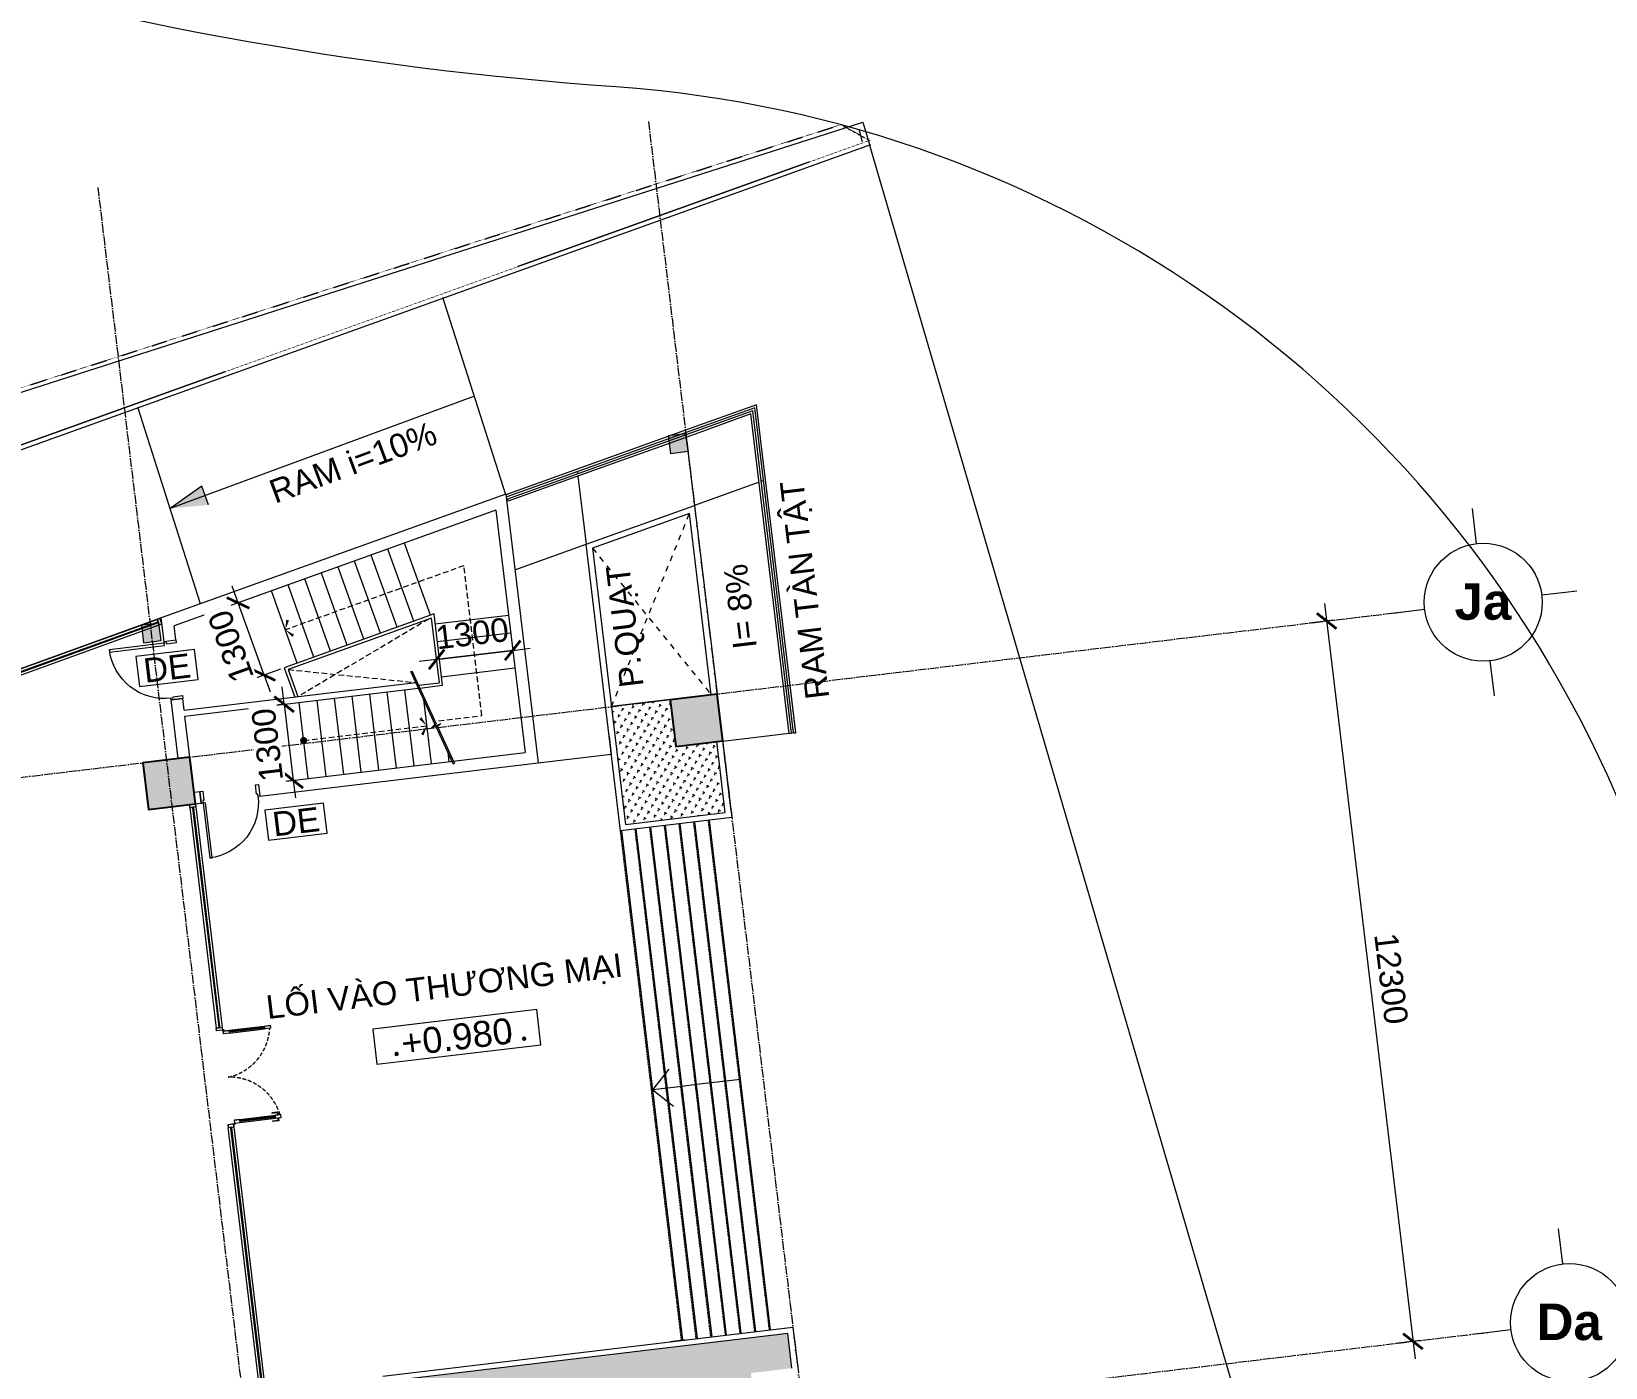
# Model space of a CAD drawing. Header units: millimetres. Extents: x -55734 to 162275, y 47779 to 197208.
# Drawn here: x 82886 to 109566, y 93796 to 116448 of the extents above; entities that cross this region are included whole.
import ezdxf
from ezdxf.enums import TextEntityAlignment as Align

# ---------------------------------------------------------------- set-up
doc = ezdxf.new("R2010")
doc.units = ezdxf.units.MM
for name, pattern in [('Dash', [6.35, 3.175, -3.175]), ('gf$0$Dash', [6, 3, -3]), ('Grid Line', [4.2, 3, -0.6, 0, -0.6]), ('HIDDEN2', [4.7625, 3.175, -1.5875]), ('HIDDENX2', [0.75, 0.5, -0.25]), ('Overhead 1_16_', [2.579687, 1.5875, -0.992188])]:
    doc.linetypes.add(name, pattern=pattern)
for name, color, linetype, lineweight in [('A-DETL-GENF-HDLN', 161, 'Dash', 5), ('A-DETL-THIN', 151, 'Continuous', 5), ('A-FLOR-PATT', 8, 'Continuous', 9), ('CHU', 181, 'Continuous', 5), ('CUA', 31, 'Continuous', 9), ('DIM', 1, 'Continuous', 5), ('G-ANNO-DIMS', 111, 'Continuous', 5), ('HATCH-1', 8, 'Continuous', 5), ('KH', 6, 'Continuous', 5), ('KI-HIEU-1', 151, 'Continuous', 9), ('NET THAY 1', 41, 'Continuous', 5), ('NET THAY 2', 55, 'Continuous', 5), ('NET-CAT', 3, 'Continuous', 15), ('NET-THAY', 2, 'Continuous', 9), ('NET-THAY-2', 55, 'Continuous', 13), ('S-STRS', 31, 'Continuous', 5), ('S-STRS-ANNO', 31, 'Continuous', 5), ('TRUC', 225, 'Continuous', 5), ('X-COT HAM$0$LC.HA', 8, 'Continuous', 9), ('Y-GHI CHU PCCC$0$Z-CT1-GHI CHU TT$0$KI-HIEU', 6, 'Continuous', 13)]:
    doc.layers.add(name, color=color, linetype=linetype, lineweight=lineweight)
doc.styles.add('Arial', font='Font - TrueType - Arial.ttf')
doc.styles.add('Arial_3', font='Font - TrueType - Arial.ttf', dxfattribs={"height": 500})
doc.styles.add('Arial_B', font='Font - TrueType - Arial Bold.ttf', dxfattribs={"height": 619.047619})
doc.styles.add('TA1', font='Font - TrueType - Arial.ttf')
doc.styles.add('Y-GHI CHU PCCC$0$Arial', font='Font - TrueType - Arial.ttf')
doc.dimstyles.new('D_200_KTx2', dxfattribs={"dimtxt": 400, "dimasz": 300, "dimexe": 300, "dimexo": 300, "dimgap": 160, "dimtad": 1, "dimdec": 0, "dimzin": 9, "dimtxsty": 'TA1', "dimblk": 'ARCHTICK', "dimcen": 1, "dimdle": 300, "dimclrd": 256, "dimclre": 256, "dimclrt": 7, "dimadec": 0, "dimazin": 0, "dimtfac": 1, "dimtdec": 0, "dimtix": 1, "dimtmove": 1, "dimatfit": 3, "dimldrblk": 'ARCHTICK', "dimfxl": 1, "dimtolj": 1, "dimtzin": 0, "dimlwd": -1, "dimlwe": -1, "dimarcsym": 0})

# ---------------------------------------------------------------- blocks, each defined once
blk = doc.blocks.new('A$C73191BE0')
at = {"ltscale": 0.5, "elevation": 0}
blk.add_lwpolyline([(-111251.6, -40603.8), (-101428.3, -37729.4), (-77631.6, -29036.5), (-63572, -22149.7, 0.3019913), (-52403.3, -3033, -0.2568509), (-30624.8, 42631.2, 0.304329), (-22837.8, 63508.9), (-36453.2, 120668.2)], format="xyb", dxfattribs=at)
at = {"layer": 'NET-THAY', "ltscale": 0.5, "elevation": 0}
blk.add_lwpolyline([(-113351.4, -33388.4), (-103770.7, -30600.3), (-80576, -22127.4), (-71191.2, -17524, 0.2846792), (-59999.1, 324.1, -0.223287), (-38037.5, 46402, 0.2870076), (-31261, 66503.8), (-43749.1, 118930.3)], format="xyb", dxfattribs=at)
blk = doc.blocks.new('ALC1807-ASCENT PLAZA-KET CAU_rvt-1-MẶT BẰNG TẦNG 1')
at = {"layer": 'X-COT HAM$0$LC.HA'}
for points in [[(93680, 37997), (93716, 37699), (94014, 37735), (93978, 38033)], [(84749, 34788), (84784, 34490), (85082, 34526), (85047, 34824)]]:
    blk.add_hatch(color=256, dxfattribs=at).paths.add_polyline_path(points)
for points in [[(94507, 33619), (93713, 33524), (93808, 32729), (94602, 32825)], [(85571, 32551), (84776, 32455), (84872, 31661), (85666, 31756)]]:
    blk.add_hatch(color=256, dxfattribs=at).paths.add_polyline_path(points, flags=0)
at = {"ltscale": 1000}
for points in [[(93680, 37997), (93716, 37699), (94014, 37735), (93978, 38033)], [(84749, 34788), (84784, 34490), (85082, 34526), (85047, 34824)]]:
    blk.add_lwpolyline(points, close=True, dxfattribs=at)
at = {"lineweight": 25}
for points in [[(94507, 33619), (93713, 33524), (93808, 32729), (94602, 32825)], [(85571, 32551), (84776, 32455), (84872, 31661), (85666, 31756)]]:
    blk.add_lwpolyline(points, close=True, dxfattribs=at)
blk = doc.blocks.new('Top Rail Type - Top Rail_Internal_-V16-MẶT BẰNG TẦNG 1')
at = {"layer": 'NET THAY 1'}
for p, q in [((95176, 38524), (93971, 38091)), ((95144, 38472), (93984, 38055)), ((95291, 37247), (95144, 38472)), ((95329, 37252), (95176, 38524)), ((93971, 38091), (92136, 37431)), ((93984, 38055), (92149, 37395)), ((92136, 37431), (90929, 36998)), ((92149, 37395), (90942, 36962)), ((95804, 32961), (95291, 37247)), ((95842, 32965), (95329, 37252)), ((90942, 36962), (90929, 36998)), ((95804, 32961), (95842, 32965))]:
    blk.add_line(p, q, dxfattribs=at)
blk = doc.blocks.new('Handrail Type - Handrail_Internal_-V17-MẶT BẰNG TẦNG 1')
at = {"layer": 'NET THAY 1'}
for p, q in [((95112, 38420), (93997, 38019)), ((95253, 37242), (95112, 38420)), ((95080, 38368), (94010, 37983)), ((95215, 37238), (95080, 38368)), ((93997, 38019), (92161, 37360)), ((94010, 37983), (92174, 37324)), ((92161, 37360), (90955, 36926)), ((92174, 37324), (90967, 36890)), ((95729, 32952), (95215, 37238)), ((95766, 32956), (95253, 37242)), ((90967, 36890), (90955, 36926)), ((95729, 32952), (95766, 32956))]:
    blk.add_line(p, q, dxfattribs=at)
blk = doc.blocks.new('Grid - FamilyAL-KH TRUC-550400-MẶT BẰNG HẦM 2')
at = {"layer": 'KH'}
for p, q in [((0, 7), (0, 4)), ((-8, -1), (-5, -1)), ((8, -1), (5, -1)), ((0, -9), (0, -6))]:
    blk.add_line(p, q, dxfattribs=at)
blk.add_circle((0, -1), 5, dxfattribs=at)
blk = doc.blocks.new('_ARCHTICK')
at = {"color": 0, "linetype": 'ByBlock', "const_width": 0.15}
blk.add_lwpolyline([(-0.5, -0.5), (0.5, 0.5)], dxfattribs=at)
blk = doc.blocks.new('*D137')
at = {"layer": 'Defpoints', "color": 0, "transparency": 16777216}
for p in [(105260, 106504), (106302, 94240), (106723, 94291)]:
    blk.add_point(p, dxfattribs=at)
at = {"layer": 'DIM', "transparency": 16777216}
for p, q in [((104803, 106751), (106337, 93943)), ((104962, 106468), (104541, 106417)), ((106425, 94255), (106004, 94205))]:
    blk.add_line(p, q, dxfattribs=at)
at = {"layer": 'DIM', "transparency": 16777216, "xscale": 300, "yscale": 300, "zscale": 300}
for p, rotation in [((104839, 106453), 96.83064925938281), ((106302, 94240), 276.8306492593828)]:
    blk.add_blockref('_ARCHTICK', p, dxfattribs=dict(at, rotation=rotation))
at = {"layer": 'DIM', "color": 7, "transparency": 16777216, "insert": (105932, 100390), "char_height": 400, "attachment_point": 5, "rotation": 276.8306, "style": 'TA1'}
blk.add_mtext('\\A1;12300', dxfattribs=at)
blk = doc.blocks.new('Grid - FamilyAL-KH TRUC-785342-MẶT BẰNG TẦNG 1')
at = {"layer": 'KH'}
for p, q in [((0, 7), (0, 4)), ((-8, -1), (-5, -1)), ((8, -1), (5, -1)), ((0, -9), (0, -6))]:
    blk.add_line(p, q, dxfattribs=at)
blk.add_circle((0, -1), 5, dxfattribs=at)
blk = doc.blocks.new('*U78')
for points in [[(-2037, 50), (-50, 50), (0, -100), (0, 200), (50, 50), (1428, 50)], [(-2037, 0), (-50, 0), (0, -150), (0, 150), (50, 0), (1428, 0)]]:
    blk.add_lwpolyline(points)
blk = doc.blocks.new('*U52')
at = {"color": 7, "ltscale": 30, "true_color": 0xffffff, "insert": (520, 350), "char_height": 200, "attachment_point": 5, "bg_fill": 3, "box_fill_scale": 1.25, "bg_fill_color": 256, "bg_fill_true_color": 13158600, "bg_fill_transparency": 0}
blk.add_mtext('\\A1;.      ..', dxfattribs=at)
blk.add_lwpolyline([(-200, 200), (1200, 200), (1200, 500), (-200, 500)], close=True)
at = {"color": 7, "style": 'Arial'}
blk.add_attdef('±0.000', text='', height=220, dxfattribs=at).set_placement((500, 350), align=Align.MIDDLE)
blk = doc.blocks.new('CUA 1 CANH MO - 2 - Type 1000-1152411-MẶT BẰNG HẦM 2')
at = {"layer": 'CUA'}
for p, q in [((-368, 1040), (-328, 1040)), ((-368, 102), (-368, 1040)), ((-328, 1040), (-328, 102)), ((-328, 102), (-368, 102))]:
    blk.add_line(p, q, dxfattribs=at)
at = {"layer": 'CUA', "lineweight": 5}
for p, q in [((-369, 102), (-399, 102)), ((-399, 102), (-399, -98)), ((-369, 61), (-369, 102)), ((-349, 61), (-369, 61)), ((-349, -98), (-349, 61)), ((571, 61), (551, 61)), ((551, 61), (551, -98)), ((601, 102), (571, 102)), ((571, 102), (571, 61)), ((601, -98), (601, 102)), ((-399, -98), (-349, -98)), ((551, -98), (601, -98))]:
    blk.add_line(p, q, dxfattribs=at)
blk.add_arc((-368, 102), 938, 359.5, 90, dxfattribs=at)
blk = doc.blocks.new('*D150')
at = {"layer": 'Defpoints', "color": 0, "transparency": 16777216}
for p in [(91043, 105955), (89753, 105801), (89753, 105801)]:
    blk.add_point(p, dxfattribs=at)
at = {"layer": 'DIM', "transparency": 16777216}
for p, q in [((91043, 105955), (89753, 105801)), ((91043, 105955), (91341, 105991)), ((89753, 105801), (89455, 105765))]:
    blk.add_line(p, q, dxfattribs=at)
at = {"layer": 'DIM', "transparency": 16777216, "xscale": 300, "yscale": 300, "zscale": 300}
for p, rotation in [((89753, 105801), 6.83064925923432), ((91043, 105955), 186.8306492592343)]:
    blk.add_blockref('_ARCHTICK', p, dxfattribs=dict(at, rotation=rotation))
at = {"layer": 'DIM', "color": 7, "transparency": 16777216, "insert": (90355, 106240), "char_height": 400, "attachment_point": 5, "rotation": 6.8306, "style": 'TA1'}
blk.add_mtext('\\A1;1300', dxfattribs=at)
blk = doc.blocks.new('*D151')
at = {"layer": 'Defpoints', "color": 0, "transparency": 16777216}
for p in [(86952, 106962), (87392, 105739)]:
    blk.add_point(p, dxfattribs=at)
at = {"layer": 'DIM', "transparency": 16777216}
for p, q in [((86388, 106760), (86287, 107042)), ((86670, 106861), (86106, 106658)), ((86828, 105536), (86388, 106760)), ((87109, 105637), (86546, 105435)), ((86828, 105536), (86929, 105254))]:
    blk.add_line(p, q, dxfattribs=at)
at = {"layer": 'DIM', "transparency": 16777216, "xscale": 300, "yscale": 300, "zscale": 300}
for p, rotation in [((86388, 106760), 289.7621072089744), ((86828, 105536), 109.7621072089744)]:
    blk.add_blockref('_ARCHTICK', p, dxfattribs=dict(at, rotation=rotation))
at = {"layer": 'DIM', "color": 7, "transparency": 16777216, "insert": (86265, 106025), "char_height": 400, "attachment_point": 5, "rotation": 109.7621, "style": 'TA1', "bg_fill": 3, "box_fill_scale": 1.1, "bg_fill_color": 256, "bg_fill_true_color": 13158600, "bg_fill_transparency": 0}
blk.add_mtext('\\A1;1300', dxfattribs=at)
at = {"layer": 'Defpoints', "color": 0, "transparency": 16777216}
blk.add_point((86388, 106760), dxfattribs=at)
blk = doc.blocks.new('*D152')
at = {"layer": 'Defpoints', "color": 0, "transparency": 16777216}
for p in [(87422, 105072), (87577, 103781)]:
    blk.add_point(p, dxfattribs=at)
at = {"layer": 'DIM', "transparency": 16777216}
for p, q in [((87168, 105042), (87133, 105339)), ((87124, 105036), (86870, 105006)), ((87168, 105042), (87323, 103751)), ((87279, 103745), (87025, 103715)), ((87323, 103751), (87359, 103453))]:
    blk.add_line(p, q, dxfattribs=at)
at = {"layer": 'DIM', "transparency": 16777216, "xscale": 300, "yscale": 300, "zscale": 300}
for p, rotation in [((87168, 105042), 276.8306492592339), ((87323, 103751), 96.83064925923391)]:
    blk.add_blockref('_ARCHTICK', p, dxfattribs=dict(at, rotation=rotation))
at = {"layer": 'DIM', "color": 7, "transparency": 16777216, "insert": (86884, 104353), "char_height": 400, "attachment_point": 5, "rotation": 96.8306, "style": 'TA1', "bg_fill": 3, "box_fill_scale": 1.1, "bg_fill_color": 256, "bg_fill_true_color": 13158600, "bg_fill_transparency": 0}
blk.add_mtext('\\A1;1300', dxfattribs=at)
at = {"layer": 'Defpoints', "color": 0, "transparency": 16777216}
blk.add_point((87323, 103751), dxfattribs=at)
blk = doc.blocks.new('*U165')
for p, q in [((7437, 100, 0), (50, 100, 0)), ((7437, 0, 0), (50, 0, 0)), ((7424, 58, 0), (63, 58, 0)), ((7424, 42, 0), (63, 42, 0))]:
    blk.add_line(p, q)
at = {"ltscale": 100}
for p, q in [((50, 61, 0), (50, 39, 0)), ((50, 61, 0), (50, 39, 0)), ((7437, 61, 0), (7437, 39, 0)), ((7437, 61, 0), (7437, 39, 0))]:
    blk.add_line(p, q, dxfattribs=at)
at = {"color": 1, "lineweight": 0, "ltscale": 10}
blk.add_line((57, 50, 0), (7430, 50, 0), dxfattribs=at)
at = {"ltscale": 25, "elevation": 0}
for points in [[(0, 0), (50, 0), (50, 100), (0, 100)], [(2, 2), (48, 2), (48, 98), (2, 98)]]:
    blk.add_lwpolyline(points, close=True, dxfattribs=at)
at = {"elevation": 0}
for points in [[(50, 39), (50, 61), (63, 61, -0.414214), (63, 60), (63, 57, -0.414214), (63, 56, -0.414214), (62, 57), (62, 59, 0.414214), (62, 60), (52, 60, 0.414214), (51, 59), (51, 40, 0.414214), (52, 40), (62, 40, 0.414214), (62, 40), (62, 43, -0.414214), (63, 43, -0.414214), (63, 43), (63, 39, -0.414214), (63, 39), (50, 39)], [(7437, 39), (7437, 61), (7425, 61, 0.414214), (7424, 60), (7424, 57, 0.414214), (7425, 56, 0.414214), (7425, 57), (7425, 59, -0.414214), (7426, 60), (7436, 60, -0.414214), (7436, 59), (7436, 40, -0.414214), (7436, 40), (7426, 40, -0.414214), (7425, 40), (7425, 43, 0.414214), (7425, 43, 0.414214), (7424, 43), (7424, 39, 0.414214), (7425, 39), (7437, 39)]]:
    blk.add_lwpolyline(points, format="xyb", dxfattribs=at)
for points in [[(50, 40), (50, 59)], [(50, 40), (50, 59)], [(7437, 40), (7437, 59)], [(7437, 40), (7437, 59)]]:
    blk.add_lwpolyline(points, dxfattribs=at)
for points in [[(57, 52, 0.110226), (57, 52), (57, 48, 0.110226), (57, 48, 0.547587), (60, 47, -0.371535), (61, 47, 0.207699), (65, 47, -0.626616), (65, 47, -0.088099), (63, 42), (63, 44), (60, 44), (60, 43), (56, 46, -0.26277), (55, 47), (55, 50), (55, 53, -0.26277), (56, 54), (60, 57), (60, 56), (63, 56), (63, 58, -0.088099), (65, 53, -0.626616), (65, 53, 0.207699), (61, 53, -0.371535), (60, 53, 0.547587)], [(7430, 52, -0.110226), (7430, 52), (7430, 48, -0.110226), (7430, 48, -0.547587), (7427, 47, 0.371535), (7426, 47, -0.207699), (7422, 47, 0.626616), (7422, 47, 0.088099), (7424, 42), (7424, 44), (7427, 44), (7427, 43), (7431, 46, 0.26277), (7432, 47), (7432, 50), (7432, 53, 0.26277), (7431, 54), (7427, 57), (7427, 56), (7424, 56), (7424, 58, 0.088099), (7422, 53, 0.626616), (7422, 53, -0.207699), (7426, 53, 0.371535), (7427, 53, -0.547587)]]:
    blk.add_lwpolyline(points, format="xyb", close=True)
for points in [[(57, 47), (57, 52), (7430, 52), (7430, 47)], [(7487, 100), (7487, 0), (7437, 0), (7437, 100)], [(7485, 98), (7485, 2), (7439, 2), (7439, 98)]]:
    blk.add_lwpolyline(points, close=True)
blk = doc.blocks.new('*U171')
for p, q in [((-788, 112), (-788, 712)), ((-771, 699, 0), (-771, 126, 0)), ((-754, 699, 0), (-754, 126, 0)), ((-738, 112), (-738, 712)), ((737, 112), (737, 712)), ((754, 699, 0), (754, 126, 0)), ((771, 699, 0), (771, 126, 0)), ((788, 112), (788, 712)), ((-4614, 0, 0), (-850, 0, 0)), ((5295, 0, 0), (850, 0, 0)), ((-4614, -100, 0), (-850, -100, 0)), ((-4601, -42, 0), (-863, -42, 0)), ((-4601, -58, 0), (-863, -58, 0)), ((5295, -100, 0), (850, -100, 0)), ((5282, -42, 0), (863, -42, 0)), ((5282, -58, 0), (863, -58, 0))]:
    blk.add_line(p, q)
at = {"color": 1}
for p, q in [((-763, 119, 0), (-763, 706, 0)), ((762, 119, 0), (762, 706, 0)), ((-857, -50, 0), (-4608, -50, 0)), ((857, -50, 0), (5289, -50, 0))]:
    blk.add_line(p, q, dxfattribs=at)
at = {"ltscale": 100}
for p, q in [((-4614, -61, 0), (-4614, -39, 0)), ((-4614, -61, 0), (-4614, -39, 0)), ((-850, -61, 0), (-850, -39, 0)), ((-850, -61, 0), (-850, -39, 0)), ((850, -61, 0), (850, -39, 0)), ((850, -61, 0), (850, -39, 0)), ((5295, -61, 0), (5295, -39, 0)), ((5295, -61, 0), (5295, -39, 0))]:
    blk.add_line(p, q, dxfattribs=at)
for points in [[(-738, 712), (-788, 712), (-788, 812), (-738, 812)], [(-740, 714), (-786, 714), (-786, 810), (-740, 810)], [(737, 712), (788, 712), (788, 812), (737, 812)], [(740, 714), (786, 714), (786, 810), (740, 810)], [(-4664, -100), (-4664, 0), (-4614, 0), (-4614, -100)], [(-850, 0), (-800, 0), (-800, -100), (-850, -100)], [(-738, 12), (-788, 12), (-788, 112), (-738, 112)], [(-740, 14), (-786, 14), (-786, 110), (-740, 110)], [(737, 12), (788, 12), (788, 112), (737, 112)], [(740, 14), (786, 14), (786, 110), (740, 110)], [(850, 0), (800, 0), (800, -100), (850, -100)], [(5345, -100), (5345, 0), (5295, 0), (5295, -100)], [(-4662, -98), (-4662, -2), (-4616, -2), (-4616, -98)], [(-848, -2), (-802, -2), (-802, -98), (-848, -98)], [(848, -2), (802, -2), (802, -98), (848, -98)], [(5343, -98), (5343, -2), (5297, -2), (5297, -98)]]:
    blk.add_lwpolyline(points, close=True)
at = {"elevation": 0}
for points in [[(-752, 712), (-774, 712), (-774, 700, 0.414214), (-773, 699), (-770, 699, 0.414214), (-769, 700, 0.414214), (-770, 700), (-772, 700, -0.414214), (-773, 701), (-773, 711, -0.414214), (-772, 711), (-753, 711, -0.414214), (-753, 711), (-753, 701, -0.414214), (-753, 700), (-756, 700, 0.414214), (-756, 700, 0.414214), (-756, 699), (-752, 699, 0.414214), (-752, 700), (-752, 712)], [(752, 712), (774, 712), (774, 700, -0.414214), (773, 699), (770, 699, -0.414214), (769, 700, -0.414214), (770, 700), (772, 700, 0.414214), (772, 701), (772, 711, 0.414214), (772, 711), (753, 711, 0.414214), (752, 711), (752, 701, 0.414214), (753, 700), (756, 700, -0.414214), (756, 700, -0.414214), (756, 699), (752, 699, -0.414214), (752, 700), (752, 712)], [(-4614, -39), (-4614, -61), (-4602, -61, 0.414214), (-4601, -61), (-4601, -57, 0.414214), (-4602, -57, 0.414214), (-4602, -57), (-4602, -60, -0.414214), (-4603, -60), (-4613, -60, -0.414214), (-4613, -60), (-4613, -41, -0.414214), (-4613, -40), (-4603, -40, -0.414214), (-4602, -41), (-4602, -43, 0.414214), (-4602, -44, 0.414214), (-4601, -43), (-4601, -40, 0.414214), (-4602, -39), (-4614, -39)], [(-850, -39), (-850, -61), (-863, -61, -0.414214), (-863, -61), (-863, -57, -0.414214), (-863, -57, -0.414214), (-862, -57), (-862, -60, 0.414214), (-862, -60), (-852, -60, 0.414214), (-851, -60), (-851, -41, 0.414214), (-852, -40), (-862, -40, 0.414214), (-862, -41), (-862, -43, -0.414214), (-863, -44, -0.414214), (-863, -43), (-863, -40, -0.414214), (-863, -39), (-850, -39)], [(850, -39), (850, -61), (863, -61, 0.414214), (863, -61), (863, -57, 0.414214), (863, -57, 0.414214), (862, -57), (862, -60, -0.414214), (862, -60), (852, -60, -0.414214), (851, -60), (851, -41, -0.414214), (852, -40), (862, -40, -0.414214), (862, -41), (862, -43, 0.414214), (863, -44, 0.414214), (863, -43), (863, -40, 0.414214), (863, -39), (850, -39)], [(5295, -39), (5295, -61), (5283, -61, -0.414214), (5282, -61), (5282, -57, -0.414214), (5283, -57, -0.414214), (5283, -57), (5283, -60, 0.414214), (5284, -60), (5294, -60, 0.414214), (5294, -60), (5294, -41, 0.414214), (5294, -40), (5284, -40, 0.414214), (5283, -41), (5283, -43, -0.414214), (5283, -44, -0.414214), (5282, -43), (5282, -40, -0.414214), (5283, -39), (5295, -39)]]:
    blk.add_lwpolyline(points, format="xyb", dxfattribs=at)
at = {"color": 8, "lineweight": 5, "elevation": 0}
for points in [[(-765, 706, -0.110226), (-765, 706), (-760, 706, -0.110226), (-760, 706, -0.547587), (-760, 702, 0.371535), (-760, 702, -0.207699), (-760, 698, 0.626616), (-760, 697, 0.088099), (-754, 699), (-757, 699), (-757, 702), (-755, 702), (-759, 707, 0.26277), (-759, 707), (-763, 707), (-766, 707, 0.26277), (-766, 707), (-770, 702), (-768, 702), (-768, 699), (-771, 699, 0.088099), (-765, 697, 0.626616), (-765, 698, -0.207699), (-765, 702, 0.371535), (-765, 702, -0.547587)], [(765, 706, 0.110226), (765, 706), (760, 706, 0.110226), (760, 706, 0.547587), (760, 702, -0.371535), (760, 702, 0.207699), (760, 698, -0.626616), (760, 697, -0.088099), (754, 699), (757, 699), (757, 702), (755, 702), (759, 707, -0.26277), (759, 707), (762, 707), (766, 707, -0.26277), (766, 707), (770, 702), (768, 702), (768, 699), (771, 699, -0.088099), (765, 697, -0.626616), (765, 698, 0.207699), (765, 702, -0.371535), (765, 702, 0.547587)], [(-765, 119, 0.110226), (-765, 119), (-760, 119, 0.110226), (-760, 119, 0.547587), (-760, 123, -0.371535), (-760, 123, 0.207699), (-760, 127, -0.626616), (-760, 128, -0.088099), (-754, 126), (-757, 126), (-757, 123), (-755, 123), (-759, 118, -0.26277), (-759, 118), (-763, 118), (-766, 118, -0.26277), (-766, 118), (-770, 123), (-768, 123), (-768, 126), (-771, 126, -0.088099), (-765, 128, -0.626616), (-765, 127, 0.207699), (-765, 123, -0.371535), (-765, 123, 0.547587)], [(765, 119, -0.110226), (765, 119), (760, 119, -0.110226), (760, 119, -0.547587), (760, 123, 0.371535), (760, 123, -0.207699), (760, 127, 0.626616), (760, 128, 0.088099), (754, 126), (757, 126), (757, 123), (755, 123), (759, 118, 0.26277), (759, 118), (762, 118), (766, 118, 0.26277), (766, 118), (770, 123), (768, 123), (768, 126), (771, 126, 0.088099), (765, 128, 0.626616), (765, 127, -0.207699), (765, 123, 0.371535), (765, 123, -0.547587)]]:
    blk.add_lwpolyline(points, format="xyb", close=True, dxfattribs=at)
at = {"color": 1, "elevation": 0}
for points in [[(-760, 119), (-765, 119), (-765, 706), (-760, 706)], [(760, 119), (765, 119), (765, 706), (760, 706)]]:
    blk.add_lwpolyline(points, close=True, dxfattribs=at)
for points in [[(687, 662), (697, 662), (697, 757), (728, 757, -0.063254), (727, 760), (727, 765, -0.063254), (728, 767), (687, 767), (687, 757)], [(737, 775), (737, 750, -0.414214), (727, 760), (727, 765, -0.414214)], [(788, 775), (788, 750, 0.414214), (798, 760), (798, 765, 0.414214)], [(838, 662), (828, 662), (828, 757), (797, 757, 0.063254), (798, 760), (798, 765, 0.063254), (797, 767), (838, 767), (838, 757)]]:
    blk.add_lwpolyline(points, format="xyb", close=True)
for points in [[(-752, 112), (-774, 112), (-774, 125, -0.414214), (-773, 126), (-770, 126, -0.414214), (-769, 125, -0.414214), (-770, 124), (-772, 124, 0.414214), (-773, 124), (-773, 114, 0.414214), (-772, 114), (-753, 114, 0.414214), (-753, 114), (-753, 124, 0.414214), (-753, 124), (-756, 124, -0.414214), (-756, 125, -0.414214), (-756, 126), (-752, 126, -0.414214), (-752, 125), (-752, 112)], [(752, 112), (774, 112), (774, 125, 0.414214), (773, 126), (770, 126, 0.414214), (769, 125, 0.414214), (770, 124), (772, 124, -0.414214), (772, 124), (772, 114, -0.414214), (772, 114), (753, 114, -0.414214), (752, 114), (752, 124, -0.414214), (753, 124), (756, 124, 0.414214), (756, 125, 0.414214), (756, 126), (752, 126, 0.414214), (752, 125), (752, 112)]]:
    blk.add_lwpolyline(points, format="xyb")
at = {"elevation": 0}
for points in [[(-4614, -41), (-4614, -60)], [(-4614, -41), (-4614, -60)], [(-850, -41), (-850, -60)], [(-850, -41), (-850, -60)], [(850, -41), (850, -60)], [(850, -41), (850, -60)], [(5295, -41), (5295, -60)], [(5295, -41), (5295, -60)]]:
    blk.add_lwpolyline(points, dxfattribs=at)
at = {"color": 8, "lineweight": 5}
for points in [[(-4608, -52, -0.110226), (-4608, -52), (-4608, -48, -0.110226), (-4608, -48, -0.547587), (-4604, -47, 0.371535), (-4604, -47, -0.207699), (-4600, -47, 0.626616), (-4599, -47, 0.088099), (-4601, -42), (-4601, -44), (-4604, -44), (-4604, -43), (-4609, -46, 0.26277), (-4609, -47), (-4609, -50), (-4609, -53, 0.26277), (-4609, -54), (-4604, -57), (-4604, -56), (-4601, -56), (-4601, -58, 0.088099), (-4599, -53, 0.626616), (-4600, -53, -0.207699), (-4604, -53, 0.371535), (-4604, -53, -0.547587)], [(-857, -52, 0.110226), (-857, -52), (-857, -48, 0.110226), (-857, -48, 0.547587), (-860, -47, -0.371535), (-861, -47, 0.207699), (-865, -47, -0.626616), (-865, -47, -0.088099), (-863, -42), (-863, -44), (-860, -44), (-860, -43), (-856, -46, -0.26277), (-855, -47), (-855, -50), (-855, -53, -0.26277), (-856, -54), (-860, -57), (-860, -56), (-863, -56), (-863, -58, -0.088099), (-865, -53, -0.626616), (-865, -53, 0.207699), (-861, -53, -0.371535), (-860, -53, 0.547587)], [(857, -52, -0.110226), (857, -52), (857, -48, -0.110226), (857, -48, -0.547587), (860, -47, 0.371535), (861, -47, -0.207699), (865, -47, 0.626616), (865, -47, 0.088099), (863, -42), (863, -44), (860, -44), (860, -43), (856, -46, 0.26277), (855, -47), (855, -50), (855, -53, 0.26277), (856, -54), (860, -57), (860, -56), (863, -56), (863, -58, 0.088099), (865, -53, 0.626616), (865, -53, -0.207699), (861, -53, 0.371535), (860, -53, -0.547587)], [(5289, -52, 0.110226), (5289, -52), (5289, -48, 0.110226), (5289, -48, 0.547587), (5285, -47, -0.371535), (5285, -47, 0.207699), (5281, -47, -0.626616), (5280, -47, -0.088099), (5282, -42), (5282, -44), (5285, -44), (5285, -43), (5290, -46, -0.26277), (5290, -47), (5290, -50), (5290, -53, -0.26277), (5290, -54), (5285, -57), (5285, -56), (5282, -56), (5282, -58, -0.088099), (5280, -53, -0.626616), (5281, -53, 0.207699), (5285, -53, -0.371535), (5285, -53, 0.547587)]]:
    blk.add_lwpolyline(points, format="xyb", close=True, dxfattribs=at)
at = {"color": 1}
for points in [[(-857, -48), (-857, -53), (-4608, -53), (-4608, -48)], [(857, -48), (857, -53), (5289, -53), (5289, -48)]]:
    blk.add_lwpolyline(points, close=True, dxfattribs=at)
for centre, radius in [((-800, 12), 12.5), ((-800, 12), 10.5), ((800, 12), 12.5), ((800, 12), 10.5)]:
    blk.add_circle(centre, radius)
at = {"color": 8, "linetype": 'HIDDEN2', "lineweight": 5, "ltscale": 20}
for centre, start, end in [((-893, -86), 5.5004, 79.9944), ((893, -86), 100.0056, 174.4996)]:
    blk.add_arc(centre, 898, start, end, dxfattribs=at)
blk = doc.blocks.new('Y-GHI CHU PCCC$0$A$C53D4240F')
at = {"color": 8, "ltscale": 30}
blk.add_lwpolyline([(-267, -138), (267, -138), (267, 137), (-267, 137)], close=True, dxfattribs=at)
at = {"color": 8, "style": 'Y-GHI CHU PCCC$0$Arial'}
blk.add_text('DE', height=220, dxfattribs=at).set_placement((0, 0), align=Align.MIDDLE_CENTER)

msp = doc.modelspace()

# ---------------------------------------------------------------- hatches: boundary and pattern name
at = {"layer": 'A-FLOR-PATT', "lineweight": 5}
h = msp.add_hatch(dxfattribs=at)
h.set_pattern_fill('FP_25', color=256, style=0, pattern_type=2)
h.set_pattern_definition([(284.05, (1921908.09, 2215830.875), (108.9178188, -65.3151313), [23.812, -155.793]), (239.05, (1921908.09, 2215830.87), (108.9172866, -65.314812), [23.813, -103.188]), (329.05, (1921908.09, 2215830.87), (65.314812, 108.9172866), [23.813, -103.188])])
h.paths.add_polyline_path([(92957.2, 103005.5), (94645.6, 103207.7), (94501.7, 104409.2), (93807.4, 104326.1), (93712.3, 105120.4), (92718.1, 105001.3)])
h = msp.add_hatch(dxfattribs=at)
h.set_pattern_fill('FP_25', color=256, style=0, pattern_type=2)
h.set_pattern_definition([(284.05, (1918340.52, 2204415.61), (108.9178188, -65.3151313), [23.812, -155.793]), (239.05, (1918340.52, 2204415.61), (108.9172866, -65.314812), [23.813, -103.188]), (329.05, (1918340.52, 2204415.61), (65.314812, 108.9172866), [23.813, -103.188])])
h.paths.add_polyline_path([(89201.7, 91477.2), (95953.5, 92285.9), (95870.2, 92980.9), (95175.2, 92897.7), (95080, 93702), (95773.9, 93785.1), (95703.7, 94371), (88952, 93562.3)])
at = {"layer": 'G-ANNO-DIMS'}
msp.add_hatch(color=256, dxfattribs=at).paths.add_polyline_path([(85234.4, 108361.3), (85889, 108421.5), (85771.2, 108740.8)], flags=0)

# ---------------------------------------------------------------- linework, layer by layer
at = {"layer": 'A-DETL-GENF-HDLN', "ltscale": 30}
for p, q in [((92718.1, 105001.3, 0), (94038.6, 108276.2, 0)), ((92396.5, 107686.3, 0), (94406.5, 105203.5, 0))]:
    msp.add_line(p, q, dxfattribs=at)
at = {"layer": 'A-DETL-THIN'}
for p, q in [((90928.3, 108593.2, 0), (89860.5, 111938.9, 0)), ((85750.7, 106743.3, 0), (84685.9, 110079.9, 0))]:
    msp.add_line(p, q, dxfattribs=at)
at = {"layer": 'CUA', "elevation": 0}
for points in [[(85064.1, 106496.5), (85085.9, 106504.4)], [(85064.8, 106494.6), (85086.6, 106502.5)]]:
    msp.add_lwpolyline(points, dxfattribs=at)
at = {"layer": 'G-ANNO-DIMS'}
for p, q in [((90394.4, 110266, 0), (85234.4, 108361.3, 0)), ((85771.2, 108740.8, 0), (85234.4, 108361.3, 0)), ((85889, 108421.5, 0), (85771.2, 108740.8, 0))]:
    msp.add_line(p, q, dxfattribs=at)
at = {"layer": 'HATCH-1', "linetype": 'HIDDEN2', "ltscale": 30}
for p, q in [((89620.2, 106486.4, 0), (87400.8, 105170.1, 0)), ((87235.7, 105629.7, 0), (89398.4, 105409.4, 0))]:
    msp.add_line(p, q, dxfattribs=at)
at = {"layer": 'HATCH-1', "linetype": 'HIDDEN2', "ltscale": 30, "elevation": 0}
for points in [[(89786.5, 104762.1), (90519.9, 104850), (90215.6, 107391), (87188.8, 106303.6)], [(87499.5, 104426.5), (89584.6, 104676.3)]]:
    msp.add_lwpolyline(points, dxfattribs=at)
at = {"layer": 'HATCH-1', "elevation": 0}
for points in [[(87322.7, 106201.4, 50, 0, 0), (87188.8, 106303.6, 0, 50, 0), (87227, 106467.6, 50, 50, 0)], [(89477, 104805.9, 50, 0, 0), (89584.6, 104676.3, 0, 50, 0), (89510.7, 104525, 50, 50, 0)]]:
    msp.add_lwpolyline(points, format="xyseb", dxfattribs=at)
at = {"layer": 'HATCH-1', "linetype": 'HIDDENX2', "ltscale": 100, "const_width": 60, "elevation": 0}
msp.add_lwpolyline([(87499.5, 104396.5, -1), (87499.5, 104456.5, -1)], format="xyb", close=True, dxfattribs=at)
at = {"layer": 'NET THAY 2'}
for p, q in [((95177, 110119.7, 0), (93972.4, 109686.9, 0)), ((95329.2, 108848.8, 0), (95177, 110119.7, 0)), ((93972.4, 109686.9, 0), (92132.9, 109026, 0)), ((93975.2, 109646.4, 0), (93979.8, 109607.6, 0)), ((93984.5, 109568.8, 0), (94122.9, 108412.8, 0)), ((92132.9, 109026, 0), (90928.3, 108593.2, 0)), ((92140, 108987.1, 0), (92144.6, 108948.2, 0)), ((92149.3, 108909.4, 0), (92287.7, 107753.4, 0)), ((95218.3, 108806.3, 0), (94122.9, 108412.8, 0)), ((95291.8, 108832.7, 0), (95255, 108819.5, 0)), ((95842.9, 104559.8, 0), (95329.2, 108848.8, 0)), ((91080.8, 107319.8, 0), (92287.7, 107753.4, 0)), ((85743.7, 106740.7, 0), (85745.1, 106737.2, 0)), ((92678, 104495.8, 0), (92714, 104195.1, 0)), ((95728.5, 104546.1, 0), (94602.9, 104411.4, 0)), ((95804.1, 104555.2, 0), (95766.3, 104550.7, 0)), ((91472.9, 104046.4, 0), (92714, 104195.1, 0))]:
    msp.add_line(p, q, dxfattribs=at)
at = {"layer": 'NET-CAT'}
for p, q in [((90927.8, 108603.2, 0), (85085.9, 106504.4, 0)), ((90927.4, 108606.3, 0), (90927.8, 108603.2, 0)), ((90927.8, 108603.2, 0), (91473.6, 104046.5, 0)), ((90759, 108330.1, 0), (85303.4, 106370, 0)), ((90759, 108330.1, 0), (91251.2, 104221.3, 0)), ((85133.5, 106107.2, 0), (85085.9, 106504.4, 0)), ((85332.1, 106131, 0), (85303.4, 106370, 0)), ((85133.5, 106107.2, 0), (85332.1, 106131, 0)), ((85474.8, 104939.4, 0), (89398.4, 105409.4, 0)), ((85252.4, 105114.3, 0), (85451, 105138.1, 0)), ((85474.8, 104939.4, 0), (85451, 105138.1, 0)), ((85486.7, 104840.1, 0), (89442.3, 105313.9, 0)), ((85371.4, 104121.3, 0), (85252.4, 105114.3, 0)), ((85570, 104145.1, 0), (85486.7, 104840.1, 0)), ((86733.5, 103680.1, 0), (91251.2, 104221.3, 0)), ((86757.3, 103481.6, 0), (91473.6, 104046.5, 0)), ((85641.3, 103549.3, 0), (85740.6, 103561.2, 0)), ((85740.6, 103561.2, 0), (85764.4, 103362.6, 0)), ((86733.5, 103680.1, 0), (86757.3, 103481.6, 0)), ((85665.1, 103350.7, 0), (85764.4, 103362.6, 0))]:
    msp.add_line(p, q, dxfattribs=at)
at = {"layer": 'NET-THAY'}
for p, q in [((77279.5, 108587.6, 0), (96979.7, 114911.9, 0)), ((96973.9, 114575.5, 0), (96912.5, 114785.3, 0)), ((96979.7, 114911.9, 0), (97096.3, 114513.2, 0)), ((79944.9, 108366.9, 0), (97112.4, 114534.2, 0)), ((105101.3, 87145.9, 0), (97097.1, 114513.5, 0)), ((92287.7, 107753.4, 0), (94122.9, 108412.8, 0)), ((94122.9, 108412.8, 0), (94505.8, 105215.4, 0)), ((94038.6, 108276.2, 0), (92396.5, 107686.3, 0)), ((94406.5, 105203.5, 0), (94038.6, 108276.2, 0)), ((92869.8, 102894.3, 0), (92287.7, 107753.4, 0)), ((92396.5, 107686.3, 0), (92957.2, 103005.5, 0)), ((85745.1, 106737.2, 0), (85743.7, 106740.7, 0)), ((85085.9, 106504.6, 0), (78001.6, 103949, 0)), ((89710.7, 106572.1, 0), (87171.7, 105659.9, 0)), ((89668.5, 106503.8, 0), (87235.7, 105629.7, 0)), ((89799.9, 105407.1, 0), (89668.5, 106503.8, 0)), ((89855.5, 105363.4, 0), (89710.7, 106572.1, 0)), ((87171.7, 105659.9, 0), (87349.9, 105164, 0)), ((87235.7, 105629.7, 0), (87400.8, 105170.1, 0)), ((89446.4, 105364.8, 0), (89799.9, 105407.1, 0)), ((89468.4, 105317, 0), (89855.5, 105363.4, 0)), ((93712.3, 105120.4, 0), (92718.1, 105001.3, 0)), ((94645.6, 103207.7, 0), (94501.7, 104409.2, 0)), ((94601, 104421.1, 0), (94756.7, 103120.3, 0)), ((94744.5, 103229.7, 0), (94601.8, 104421.2, 0)), ((94756.7, 103120.3, 0), (92869.8, 102894.3, 0)), ((92957.2, 103005.5, 0), (94645.6, 103207.7, 0)), ((88840.8, 93649.6, 0), (95791.1, 94482.2, 0)), ((95791.1, 94482.2, 0), (95873.2, 93797, 0)), ((95703.7, 94371, 0), (88952, 93562.3, 0)), ((95773.9, 93785.1, 0), (95703.7, 94371, 0))]:
    msp.add_line(p, q, dxfattribs=at)
at = {"layer": 'NET-THAY', "linetype": 'gf$0$Dash', "elevation": 0}
msp.add_lwpolyline([(77276.5, 108662.2), (96604.9, 114867.2), (97092.5, 114602.4), (79949, 108443.8, -0.1983563)], format="xyb", close=True, dxfattribs=at)
at = {"layer": 'NET-THAY-2'}
for p, q in [((89085.7, 106347.5, 0), (88646.1, 107570.9, 0)), ((89368, 106448.9, 0), (88928.5, 107672.4, 0)), ((89650.3, 106550.4, 0), (89210.8, 107773.8, 0)), ((88238.7, 106043.2, 0), (87799.1, 107266.6, 0)), ((88521, 106144.6, 0), (88081.5, 107368.1, 0)), ((88803.4, 106246.1, 0), (88363.8, 107469.5, 0)), ((87674, 105840.3, 0), (87234.5, 107063.8, 0)), ((87956.4, 105941.8, 0), (87516.8, 107165.2, 0)), ((87391.7, 105738.9, 0), (86952.1, 106962.3, 0)), ((89731, 106402.5, 0), (90972.1, 106551.2, 0)), ((89766.7, 106104.6, 0), (91007.8, 106253.3, 0)), ((89802.4, 105806.7, 0), (91043.5, 105955.4, 0)), ((89838, 105508.9, 0), (91079.2, 105657.5, 0)), ((88018, 105143.3, 0), (88172.6, 103852.5, 0)), ((88315.8, 105179, 0), (88470.4, 103888.2, 0)), ((88613.7, 105214.7, 0), (88768.3, 103923.9, 0)), ((88911.6, 105250.3, 0), (89066.2, 103959.6, 0)), ((89209.4, 105286, 0), (89364.1, 103995.2, 0)), ((89531.5, 105119.5, 0), (89661.9, 104030.9, 0)), ((87576.8, 103781.2, 0), (87422.2, 105071.9, 0)), ((87720.1, 105107.6, 0), (87874.7, 103816.8, 0)), ((89940.9, 104228.1, 0), (89960.2, 104066.7, 0))]:
    msp.add_line(p, q, dxfattribs=at)
at = {"layer": 'S-STRS', "linetype": 'Overhead 1_16_'}
for p, q in [((94649.1, 94345.4, 0), (93614.5, 102983.5, 0)), ((94897.4, 94375.1, 0), (93862.7, 103013.2, 0)), ((95145.6, 94404.9, 0), (94110.9, 103042.9, 0)), ((95393.8, 94434.6, 0), (94359.2, 103072.7, 0)), ((93904.5, 94256.2, 0), (92869.8, 102894.3, 0)), ((94152.7, 94285.9, 0), (93118, 102924, 0)), ((94400.9, 94315.7, 0), (93366.3, 102953.8, 0))]:
    msp.add_line(p, q, dxfattribs=at)
at = {"layer": 'S-STRS'}
for p, q in [((94669, 94347.8, 0), (93634.3, 102985.9, 0)), ((94917.2, 94377.5, 0), (93882.6, 103015.6, 0)), ((95165.4, 94407.2, 0), (94130.8, 103045.3, 0)), ((95413.7, 94437, 0), (94379, 103075, 0)), ((93924.3, 94258.6, 0), (92889.7, 102896.7, 0)), ((94172.5, 94288.3, 0), (93137.9, 102926.4, 0)), ((94420.8, 94318, 0), (93386.1, 102956.1, 0)), ((93963.9, 94263.3, 0), (93715.7, 94233.6, 0))]:
    msp.add_line(p, q, dxfattribs=at)
at = {"layer": 'S-STRS-ANNO'}
for p, q in [((93415.9, 98503.3, 0), (93693.4, 98856.3, 0)), ((93664.1, 98533.1, 0), (93415.9, 98503.3, 0)), ((93415.9, 98503.3, 0), (93768.9, 98225.8, 0)), ((93912.3, 98562.8, 0), (93664.1, 98533.1, 0)), ((94160.6, 98592.5, 0), (93912.3, 98562.8, 0)), ((94408.8, 98622.3, 0), (94160.6, 98592.5, 0)), ((94657, 98652, 0), (94408.8, 98622.3, 0)), ((94905.2, 98681.7, 0), (94657, 98652, 0))]:
    msp.add_line(p, q, dxfattribs=at)
at = {"layer": 'TRUC', "linetype": 'Grid Line', "ltscale": 50}
for p, q in [((93343.8, 114922.9, 0), (97310.6, 81800, 0)), ((84010.5, 113804.9, 0), (87977.3, 80682, 0)), ((41585.1, 98876.3, 0), (106103, 106604.6, 0)), ((43048, 86663.6, 0), (107565.9, 94391.9, 0))]:
    msp.add_line(p, q, dxfattribs=at)

# ---------------------------------------------------------------- block references
at = {"lineweight": 5, "xscale": 199.9999999999999, "yscale": 199.9999999999999, "zscale": 199.9999999999999, "rotation": 276.8306492592333}
for p in [(107691.7, 106794.9, 0), (109154.6, 94582.2, 0)]:
    msp.add_blockref('Grid - FamilyAL-KH TRUC-550400-MẶT BẰNG HẦM 2', p, dxfattribs=at)
at = {"color": 250, "lineweight": 5, "xscale": 199.9999999999999, "yscale": 199.9999999999999, "zscale": 199.9999999999999, "rotation": 276.8306492592333}
for p in [(107691.7, 106794.9, 0), (109154.6, 94582.2, 0)]:
    msp.add_blockref('Grid - FamilyAL-KH TRUC-785342-MẶT BẰNG TẦNG 1', p, dxfattribs=at)
at = {"layer": 'CUA', "extrusion": (5.98325e-10, -1.65523e-09, 1), "rotation": 199.8737243816645}
msp.add_blockref('*U165', (85064.1, 106496.5, 0), dxfattribs=at)
at = {"layer": 'CUA', "xscale": -1}
for p, rotation in [((85282.4, 105723.6, 0), 96.83064925923324), ((85282.4, 105723.6, 0), 96.83064925923324), ((86148, 103511.6, 0), 186.830649259223)]:
    msp.add_blockref('CUA 1 CANH MO - 2 - Type 1000-1152411-MẶT BẰNG HẦM 2', p, dxfattribs=dict(at, rotation=rotation))
at = {"layer": 'HATCH-1', "xscale": 0.4999999999999997, "yscale": 0.4999999999999997, "zscale": 0.4999999999999997, "rotation": 294.6628127972297}
msp.add_blockref('*U78', (89735.9, 104674.4, 0), dxfattribs=at)
at = {"layer": 'NET THAY 1'}
for name in ['Top Rail Type - Top Rail_Internal_-V16-MẶT BẰNG TẦNG 1', 'Handrail Type - Handrail_Internal_-V17-MẶT BẰNG TẦNG 1']:
    msp.add_blockref(name, (-0.1, 71594.6, 0), dxfattribs=at)
at = {"layer": 'NET-CAT', "rotation": 86.30059057706528}
msp.add_blockref('A$C73191BE0', (96985.1, 175360.9, 0), dxfattribs=at)
at = {"layer": 'NET-CAT'}
msp.add_blockref('ALC1807-ASCENT PLAZA-KET CAU_rvt-1-MẶT BẰNG TẦNG 1', (-0.1, 71594.6, 0), dxfattribs=at)

# ---------------------------------------------------------------- texts
at = {"layer": 'CHU', "color": 7, "char_height": 400, "attachment_point": 1, "line_spacing_factor": 0.936439, "style": 'Arial_3'}
for s, insert, width, rotation in [('\\pt2540,5080,7620,10160,12700,15240,17780,20320,22860,25400,27940,30480,33020,35560,38100,40640,43180,45720,48260,50800,53340,55880,58420,60960,63500,66040,68580,71120,73660,76200,78740,81280;RAM i=10%', (86876.2, 108814.5, 0), 4283.105, 20.34541), ('RAM TÀN TẬT', (96011.9, 105105.5, 0), 5617.154, 96.82942), ('\\pt2540,5080,7620,10160,12700,15240,17780,20320,22860,25400,27940,30480,33020,35560,38100,40640,43180,45720,48260,50800,53340,55880,58420,60960,63500,66040,68580,71120,73660,76200,78740,81280;P.QUẠT', (92866.3, 105304.2, 0), 2151.3, 96.83065), ('I= 8%', (94784.5, 105957, 0), 5617.154, 96.82942), ('\\pt2540,5080,7620,10160,12700,15240,17780,20320,22860,25400,27940,30480,33020,35560,38100,40640,43180,45720,48260,50800,53340,55880,58420,60960,63500,66040,68580,71120,73660,76200,78740,81280;LỐI VÀO THƯƠNG MẠI', (86841.3, 100100.2, 0), 6338, 6.83023)]:
    msp.add_mtext(s, dxfattribs=dict(at, insert=insert, width=width, rotation=rotation))
at = {"layer": 'KH', "char_height": 619.05, "attachment_point": 2, "line_spacing_factor": 0.941778, "style": 'Arial_B'}
for s, insert, width in [('Ja', (107487.9, 107093.4, 0), 1116.488), ('Ja', (107487.9, 107093.4, 0), 1116.488), ('Da', (108950.8, 94880.7, 0), 1285.43), ('Da', (108950.8, 94880.7, 0), 1285.43)]:
    msp.add_mtext(s, dxfattribs=dict(at, insert=insert, width=width))

# ---------------------------------------------------------------- dimensions: what is measured, and where the dimension line sits
at = {"layer": 'DIM'}
dim = msp.add_linear_dim(base=(106301.7, 94240.5, 0), p1=(105260, 106503.6, 0), p2=(106722.9, 94290.9, 0), angle=276.83065, dimstyle='D_200_KTx2', dxfattribs=at)
dim.commit()
dim.dimension.update_dxf_attribs({"geometry": '*D137', "text_midpoint": (105932, 100390.2, 0)})
dim = msp.add_aligned_dim(p1=(91043.5, 105955.4, 0), p2=(89752.7, 105800.8, 0), distance=0, dimstyle='D_200_KTx2', dxfattribs=at)
dim.commit()
dim.dimension.update_dxf_attribs({"geometry": '*D150', "text_midpoint": (90354.8, 106239.9, 0)})

# ---------------------------------------------------------------- next in the draw order: block references
at = {"layer": 'KI-HIEU-1', "linetype": 'ByBlock', "xscale": 2, "yscale": 2, "zscale": 2, "rotation": 6.830649259237481}
msp.add_blockref('*U52', (89186.7, 98587.3, 0), dxfattribs=at).add_auto_attribs({'±0.000': '+0.980'})

# ---------------------------------------------------------------- next in the draw order: dimensions: what is measured, and where the dimension line sits
at = {"layer": 'DIM'}
dim = msp.add_linear_dim(base=(86388.5, 106759.8, 0), p1=(87391.7, 105738.9, 0), p2=(86952.1, 106962.3, 0), angle=109.76211, dimstyle='D_200_KTx2', override={"dimtfill": 1, "dimarcsym": 2}, dxfattribs=at)
dim.commit()
dim.dimension.update_dxf_attribs({"geometry": '*D151', "text_midpoint": (86265.3, 106024.9, 0)})

# ---------------------------------------------------------------- next in the draw order: block references
at = {"layer": 'Y-GHI CHU PCCC$0$Z-CT1-GHI CHU TT$0$KI-HIEU', "color": 8, "xscale": 1.875, "yscale": 1.875, "zscale": 1.875, "rotation": 6.830649259233485}
msp.add_blockref('Y-GHI CHU PCCC$0$A$C53D4240F', (85184.6, 105656.5, 0), dxfattribs=at)

# ---------------------------------------------------------------- next in the draw order: dimensions: what is measured, and where the dimension line sits
at = {"layer": 'DIM'}
dim = msp.add_linear_dim(base=(87322.9, 103750.7, 0), p1=(87422.2, 105071.9, 0), p2=(87576.8, 103781.2, 0), angle=96.83065, dimstyle='D_200_KTx2', override={"dimtfill": 1, "dimarcsym": 2}, dxfattribs=at)
dim.commit()
dim.dimension.update_dxf_attribs({"geometry": '*D152', "text_midpoint": (86883.8, 104352.8, 0)})

# ---------------------------------------------------------------- next in the draw order: linework, layer by layer
at = {"layer": 'TRUC', "linetype": 'Grid Line', "ltscale": 50}
msp.add_line((84010.5, 113804.9, 0), (87977.3, 80682, 0), dxfattribs=at)

# ---------------------------------------------------------------- next in the draw order: block references
at = {"layer": 'CUA', "xscale": -1, "rotation": 186.830649259223}
msp.add_blockref('CUA 1 CANH MO - 2 - Type 1000-1152411-MẶT BẰNG HẦM 2', (86148, 103511.6, 0), dxfattribs=at)
at = {"layer": 'CUA', "rotation": 276.8306492592293}
msp.add_blockref('*U171', (86219.2, 98719.3, 0), dxfattribs=at)
at = {"layer": 'Y-GHI CHU PCCC$0$Z-CT1-GHI CHU TT$0$KI-HIEU', "color": 8, "xscale": 1.875, "yscale": 1.875, "zscale": 1.875, "rotation": 6.830649259233485}
msp.add_blockref('Y-GHI CHU PCCC$0$A$C53D4240F', (87370.3, 103051.4, 0), dxfattribs=at)

doc.saveas('drawing.dxf')
